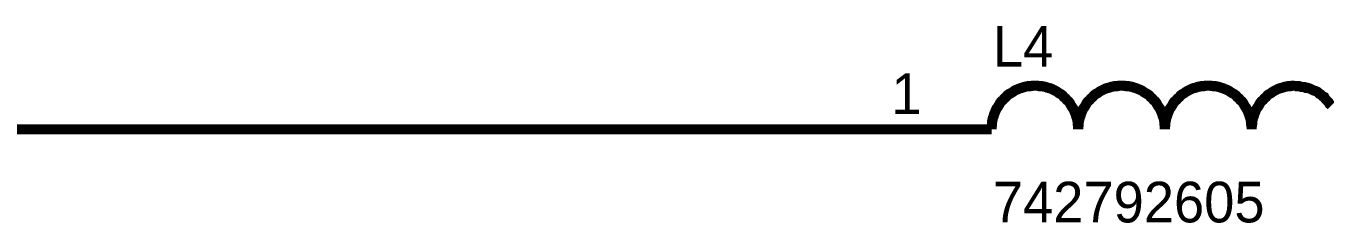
# Model space of a CAD drawing. Header units: inches. Extents: x 0 to 569, y 0 to 432.
# Drawn here: x 367.93 to 406.02, y 101.38 to 107.16 of the extents above; entities that cross this region are included whole.
import ezdxf

# ---------------------------------------------------------------- set-up
doc = ezdxf.new("R2010")
doc.units = ezdxf.units.IN
doc.layers.add('Sheet', color=255, linetype='Continuous')

msp = doc.modelspace()

# ---------------------------------------------------------------- linework, layer by layer
at = {"layer": 'Sheet'}
for points in [[(397.52, 105.408, 0.3, 0.3, 0), (397.458, 105.408, 0.3, 0.3, 0), (397.383, 105.395, 0.3, 0.3, 0), (397.321, 105.395, 0.3, 0.3, 0), (397.259, 105.383, 0.3, 0.3, 0), (397.197, 105.37, 0.3, 0.3, 0), (397.135, 105.346, 0.3, 0.3, 0), (397.086, 105.333, 0.3, 0.3, 0), (397.024, 105.308, 0.3, 0.3, 0), (396.962, 105.283, 0.3, 0.3, 0), (396.912, 105.259, 0.3, 0.3, 0), (396.863, 105.221, 0.3, 0.3, 0), (396.801, 105.184, 0.3, 0.3, 0), (396.751, 105.159, 0.3, 0.3, 0), (396.701, 105.122, 0.3, 0.3, 0), (396.664, 105.073, 0.3, 0.3, 0), (396.615, 105.035, 0.3, 0.3, 0), (396.577, 104.986, 0.3, 0.3, 0), (396.528, 104.949, 0.3, 0.3, 0), (396.491, 104.899, 0.3, 0.3, 0), (396.466, 104.849, 0.3, 0.3, 0), (396.429, 104.787, 0.3, 0.3, 0), (396.391, 104.738, 0.3, 0.3, 0), (396.367, 104.688, 0.3, 0.3, 0), (396.342, 104.626, 0.3, 0.3, 0), (396.317, 104.564, 0.3, 0.3, 0), (396.304, 104.515, 0.3, 0.3, 0), (396.28, 104.453, 0.3, 0.3, 0), (396.267, 104.391, 0.3, 0.3, 0), (396.255, 104.329, 0.3, 0.3, 0), (396.255, 104.267, 0.3, 0.3, 0), (396.242, 104.192, 0.3, 0.3, 0), (396.242, 104.13, 0.3, 0.3, 0)], [(398.785, 104.13, 0.3, 0.3, 0), (398.785, 104.192, 0.3, 0.3, 0), (398.773, 104.267, 0.3, 0.3, 0), (398.773, 104.329, 0.3, 0.3, 0), (398.76, 104.391, 0.3, 0.3, 0), (398.748, 104.453, 0.3, 0.3, 0), (398.723, 104.515, 0.3, 0.3, 0), (398.711, 104.564, 0.3, 0.3, 0), (398.686, 104.626, 0.3, 0.3, 0), (398.661, 104.688, 0.3, 0.3, 0), (398.636, 104.738, 0.3, 0.3, 0), (398.599, 104.787, 0.3, 0.3, 0), (398.562, 104.849, 0.3, 0.3, 0), (398.537, 104.899, 0.3, 0.3, 0), (398.5, 104.949, 0.3, 0.3, 0), (398.45, 104.986, 0.3, 0.3, 0), (398.413, 105.035, 0.3, 0.3, 0), (398.363, 105.073, 0.3, 0.3, 0), (398.326, 105.122, 0.3, 0.3, 0), (398.276, 105.159, 0.3, 0.3, 0), (398.227, 105.184, 0.3, 0.3, 0), (398.177, 105.221, 0.3, 0.3, 0), (398.115, 105.259, 0.3, 0.3, 0), (398.066, 105.283, 0.3, 0.3, 0), (398.016, 105.308, 0.3, 0.3, 0), (397.954, 105.333, 0.3, 0.3, 0), (397.892, 105.346, 0.3, 0.3, 0), (397.83, 105.37, 0.3, 0.3, 0), (397.768, 105.383, 0.3, 0.3, 0), (397.706, 105.395, 0.3, 0.3, 0), (397.644, 105.395, 0.3, 0.3, 0), (397.582, 105.408, 0.3, 0.3, 0), (397.52, 105.408, 0.3, 0.3, 0)], [(397.52, 105.408, 0.3, 0.3, 0), (397.52, 105.408, 0.3, 0.3, 0), (397.52, 105.408, 0.3, 0.3, 0), (397.52, 105.408, 0.3, 0.3, 0), (397.52, 105.408, 0.3, 0.3, 0), (397.52, 105.408, 0.3, 0.3, 0), (397.52, 105.408, 0.3, 0.3, 0), (397.52, 105.408, 0.3, 0.3, 0), (397.52, 105.408, 0.3, 0.3, 0), (397.52, 105.408, 0.3, 0.3, 0), (397.52, 105.408, 0.3, 0.3, 0), (397.52, 105.408, 0.3, 0.3, 0), (397.52, 105.408, 0.3, 0.3, 0), (397.52, 105.408, 0.3, 0.3, 0), (397.52, 105.408, 0.3, 0.3, 0), (397.52, 105.408, 0.3, 0.3, 0), (397.52, 105.408, 0.3, 0.3, 0), (397.52, 105.408, 0.3, 0.3, 0), (397.52, 105.408, 0.3, 0.3, 0), (397.52, 105.408, 0.3, 0.3, 0), (397.52, 105.408, 0.3, 0.3, 0), (397.52, 105.408, 0.3, 0.3, 0), (397.52, 105.408, 0.3, 0.3, 0), (397.52, 105.408, 0.3, 0.3, 0), (397.52, 105.408, 0.3, 0.3, 0), (397.52, 105.408, 0.3, 0.3, 0), (397.52, 105.408, 0.3, 0.3, 0), (397.52, 105.408, 0.3, 0.3, 0), (397.52, 105.408, 0.3, 0.3, 0), (397.52, 105.408, 0.3, 0.3, 0), (397.52, 105.408, 0.3, 0.3, 0), (397.52, 105.408, 0.3, 0.3, 0), (397.52, 105.408, 0.3, 0.3, 0)], [(400.05, 105.408, 0.3, 0.3, 0), (399.988, 105.408, 0.3, 0.3, 0), (399.926, 105.395, 0.3, 0.3, 0), (399.864, 105.395, 0.3, 0.3, 0), (399.802, 105.383, 0.3, 0.3, 0), (399.74, 105.37, 0.3, 0.3, 0), (399.678, 105.346, 0.3, 0.3, 0), (399.616, 105.333, 0.3, 0.3, 0), (399.554, 105.308, 0.3, 0.3, 0), (399.504, 105.283, 0.3, 0.3, 0), (399.455, 105.259, 0.3, 0.3, 0), (399.393, 105.221, 0.3, 0.3, 0), (399.343, 105.184, 0.3, 0.3, 0), (399.293, 105.159, 0.3, 0.3, 0), (399.244, 105.122, 0.3, 0.3, 0), (399.207, 105.073, 0.3, 0.3, 0), (399.157, 105.035, 0.3, 0.3, 0), (399.12, 104.986, 0.3, 0.3, 0), (399.07, 104.949, 0.3, 0.3, 0), (399.033, 104.899, 0.3, 0.3, 0), (399.008, 104.849, 0.3, 0.3, 0), (398.971, 104.787, 0.3, 0.3, 0), (398.934, 104.738, 0.3, 0.3, 0), (398.909, 104.688, 0.3, 0.3, 0), (398.884, 104.626, 0.3, 0.3, 0), (398.859, 104.564, 0.3, 0.3, 0), (398.847, 104.515, 0.3, 0.3, 0), (398.822, 104.453, 0.3, 0.3, 0), (398.81, 104.391, 0.3, 0.3, 0), (398.797, 104.329, 0.3, 0.3, 0), (398.797, 104.267, 0.3, 0.3, 0), (398.785, 104.192, 0.3, 0.3, 0), (398.785, 104.13, 0.3, 0.3, 0)], [(401.327, 104.13, 0.3, 0.3, 0), (401.327, 104.192, 0.3, 0.3, 0), (401.315, 104.267, 0.3, 0.3, 0), (401.315, 104.329, 0.3, 0.3, 0), (401.303, 104.391, 0.3, 0.3, 0), (401.29, 104.453, 0.3, 0.3, 0), (401.265, 104.515, 0.3, 0.3, 0), (401.253, 104.564, 0.3, 0.3, 0), (401.228, 104.626, 0.3, 0.3, 0), (401.203, 104.688, 0.3, 0.3, 0), (401.179, 104.738, 0.3, 0.3, 0), (401.141, 104.787, 0.3, 0.3, 0), (401.104, 104.849, 0.3, 0.3, 0), (401.079, 104.899, 0.3, 0.3, 0), (401.042, 104.949, 0.3, 0.3, 0), (400.993, 104.986, 0.3, 0.3, 0), (400.955, 105.035, 0.3, 0.3, 0), (400.906, 105.073, 0.3, 0.3, 0), (400.869, 105.122, 0.3, 0.3, 0), (400.819, 105.159, 0.3, 0.3, 0), (400.769, 105.184, 0.3, 0.3, 0), (400.707, 105.221, 0.3, 0.3, 0), (400.658, 105.259, 0.3, 0.3, 0), (400.608, 105.283, 0.3, 0.3, 0), (400.546, 105.308, 0.3, 0.3, 0), (400.484, 105.333, 0.3, 0.3, 0), (400.434, 105.346, 0.3, 0.3, 0), (400.372, 105.37, 0.3, 0.3, 0), (400.31, 105.383, 0.3, 0.3, 0), (400.248, 105.395, 0.3, 0.3, 0), (400.186, 105.395, 0.3, 0.3, 0), (400.112, 105.408, 0.3, 0.3, 0), (400.05, 105.408, 0.3, 0.3, 0)], [(400.05, 105.408, 0.3, 0.3, 0), (400.05, 105.408, 0.3, 0.3, 0), (400.05, 105.408, 0.3, 0.3, 0), (400.05, 105.408, 0.3, 0.3, 0), (400.05, 105.408, 0.3, 0.3, 0), (400.05, 105.408, 0.3, 0.3, 0), (400.05, 105.408, 0.3, 0.3, 0), (400.05, 105.408, 0.3, 0.3, 0), (400.05, 105.408, 0.3, 0.3, 0), (400.05, 105.408, 0.3, 0.3, 0), (400.05, 105.408, 0.3, 0.3, 0), (400.05, 105.408, 0.3, 0.3, 0), (400.05, 105.408, 0.3, 0.3, 0), (400.05, 105.408, 0.3, 0.3, 0), (400.05, 105.408, 0.3, 0.3, 0), (400.05, 105.408, 0.3, 0.3, 0), (400.05, 105.408, 0.3, 0.3, 0), (400.05, 105.408, 0.3, 0.3, 0), (400.05, 105.408, 0.3, 0.3, 0), (400.05, 105.408, 0.3, 0.3, 0), (400.05, 105.408, 0.3, 0.3, 0), (400.05, 105.408, 0.3, 0.3, 0), (400.05, 105.408, 0.3, 0.3, 0), (400.05, 105.408, 0.3, 0.3, 0), (400.05, 105.408, 0.3, 0.3, 0), (400.05, 105.408, 0.3, 0.3, 0), (400.05, 105.408, 0.3, 0.3, 0), (400.05, 105.408, 0.3, 0.3, 0), (400.05, 105.408, 0.3, 0.3, 0), (400.05, 105.408, 0.3, 0.3, 0), (400.05, 105.408, 0.3, 0.3, 0), (400.05, 105.408, 0.3, 0.3, 0), (400.05, 105.408, 0.3, 0.3, 0)], [(402.592, 105.408, 0.3, 0.3, 0), (402.53, 105.408, 0.3, 0.3, 0), (402.468, 105.395, 0.3, 0.3, 0), (402.406, 105.395, 0.3, 0.3, 0), (402.344, 105.383, 0.3, 0.3, 0), (402.282, 105.37, 0.3, 0.3, 0), (402.22, 105.346, 0.3, 0.3, 0), (402.158, 105.333, 0.3, 0.3, 0), (402.096, 105.308, 0.3, 0.3, 0), (402.047, 105.283, 0.3, 0.3, 0), (401.997, 105.259, 0.3, 0.3, 0), (401.935, 105.221, 0.3, 0.3, 0), (401.886, 105.184, 0.3, 0.3, 0), (401.836, 105.159, 0.3, 0.3, 0), (401.786, 105.122, 0.3, 0.3, 0), (401.749, 105.073, 0.3, 0.3, 0), (401.7, 105.035, 0.3, 0.3, 0), (401.662, 104.986, 0.3, 0.3, 0), (401.613, 104.949, 0.3, 0.3, 0), (401.575, 104.899, 0.3, 0.3, 0), (401.551, 104.849, 0.3, 0.3, 0), (401.513, 104.787, 0.3, 0.3, 0), (401.476, 104.738, 0.3, 0.3, 0), (401.451, 104.688, 0.3, 0.3, 0), (401.427, 104.626, 0.3, 0.3, 0), (401.402, 104.564, 0.3, 0.3, 0), (401.389, 104.515, 0.3, 0.3, 0), (401.365, 104.453, 0.3, 0.3, 0), (401.352, 104.391, 0.3, 0.3, 0), (401.34, 104.329, 0.3, 0.3, 0), (401.34, 104.267, 0.3, 0.3, 0), (401.327, 104.192, 0.3, 0.3, 0), (401.327, 104.13, 0.3, 0.3, 0)], [(403.87, 104.13, 0.3, 0.3, 0), (403.87, 104.192, 0.3, 0.3, 0), (403.858, 104.267, 0.3, 0.3, 0), (403.858, 104.329, 0.3, 0.3, 0), (403.845, 104.391, 0.3, 0.3, 0), (403.833, 104.453, 0.3, 0.3, 0), (403.808, 104.515, 0.3, 0.3, 0), (403.796, 104.564, 0.3, 0.3, 0), (403.771, 104.626, 0.3, 0.3, 0), (403.746, 104.688, 0.3, 0.3, 0), (403.721, 104.738, 0.3, 0.3, 0), (403.684, 104.787, 0.3, 0.3, 0), (403.647, 104.849, 0.3, 0.3, 0), (403.622, 104.899, 0.3, 0.3, 0), (403.585, 104.949, 0.3, 0.3, 0), (403.535, 104.986, 0.3, 0.3, 0), (403.498, 105.035, 0.3, 0.3, 0), (403.448, 105.073, 0.3, 0.3, 0), (403.411, 105.122, 0.3, 0.3, 0), (403.361, 105.159, 0.3, 0.3, 0), (403.312, 105.184, 0.3, 0.3, 0), (403.25, 105.221, 0.3, 0.3, 0), (403.2, 105.259, 0.3, 0.3, 0), (403.151, 105.283, 0.3, 0.3, 0), (403.089, 105.308, 0.3, 0.3, 0), (403.027, 105.333, 0.3, 0.3, 0), (402.977, 105.346, 0.3, 0.3, 0), (402.915, 105.37, 0.3, 0.3, 0), (402.853, 105.383, 0.3, 0.3, 0), (402.791, 105.395, 0.3, 0.3, 0), (402.729, 105.395, 0.3, 0.3, 0), (402.654, 105.408, 0.3, 0.3, 0), (402.592, 105.408, 0.3, 0.3, 0)], [(402.592, 105.408, 0.3, 0.3, 0), (402.592, 105.408, 0.3, 0.3, 0), (402.592, 105.408, 0.3, 0.3, 0), (402.592, 105.408, 0.3, 0.3, 0), (402.592, 105.408, 0.3, 0.3, 0), (402.592, 105.408, 0.3, 0.3, 0), (402.592, 105.408, 0.3, 0.3, 0), (402.592, 105.408, 0.3, 0.3, 0), (402.592, 105.408, 0.3, 0.3, 0), (402.592, 105.408, 0.3, 0.3, 0), (402.592, 105.408, 0.3, 0.3, 0), (402.592, 105.408, 0.3, 0.3, 0), (402.592, 105.408, 0.3, 0.3, 0), (402.592, 105.408, 0.3, 0.3, 0), (402.592, 105.408, 0.3, 0.3, 0), (402.592, 105.408, 0.3, 0.3, 0), (402.592, 105.408, 0.3, 0.3, 0), (402.592, 105.408, 0.3, 0.3, 0), (402.592, 105.408, 0.3, 0.3, 0), (402.592, 105.408, 0.3, 0.3, 0), (402.592, 105.408, 0.3, 0.3, 0), (402.592, 105.408, 0.3, 0.3, 0), (402.592, 105.408, 0.3, 0.3, 0), (402.592, 105.408, 0.3, 0.3, 0), (402.592, 105.408, 0.3, 0.3, 0), (402.592, 105.408, 0.3, 0.3, 0), (402.592, 105.408, 0.3, 0.3, 0), (402.592, 105.408, 0.3, 0.3, 0), (402.592, 105.408, 0.3, 0.3, 0), (402.592, 105.408, 0.3, 0.3, 0), (402.592, 105.408, 0.3, 0.3, 0), (402.592, 105.408, 0.3, 0.3, 0), (402.592, 105.408, 0.3, 0.3, 0)], [(405.135, 105.408, 0.3, 0.3, 0), (405.073, 105.408, 0.3, 0.3, 0), (405.011, 105.395, 0.3, 0.3, 0), (404.949, 105.395, 0.3, 0.3, 0), (404.887, 105.383, 0.3, 0.3, 0), (404.825, 105.37, 0.3, 0.3, 0), (404.763, 105.346, 0.3, 0.3, 0), (404.701, 105.333, 0.3, 0.3, 0), (404.639, 105.308, 0.3, 0.3, 0), (404.589, 105.283, 0.3, 0.3, 0), (404.54, 105.259, 0.3, 0.3, 0), (404.478, 105.221, 0.3, 0.3, 0), (404.428, 105.184, 0.3, 0.3, 0), (404.378, 105.159, 0.3, 0.3, 0), (404.329, 105.122, 0.3, 0.3, 0), (404.292, 105.073, 0.3, 0.3, 0), (404.242, 105.035, 0.3, 0.3, 0), (404.205, 104.986, 0.3, 0.3, 0), (404.155, 104.949, 0.3, 0.3, 0), (404.118, 104.899, 0.3, 0.3, 0), (404.093, 104.849, 0.3, 0.3, 0), (404.056, 104.787, 0.3, 0.3, 0), (404.019, 104.738, 0.3, 0.3, 0), (403.994, 104.688, 0.3, 0.3, 0), (403.969, 104.626, 0.3, 0.3, 0), (403.944, 104.564, 0.3, 0.3, 0), (403.932, 104.515, 0.3, 0.3, 0), (403.907, 104.453, 0.3, 0.3, 0), (403.895, 104.391, 0.3, 0.3, 0), (403.882, 104.329, 0.3, 0.3, 0), (403.882, 104.267, 0.3, 0.3, 0), (403.87, 104.192, 0.3, 0.3, 0), (403.87, 104.13, 0.3, 0.3, 0)], [(406.202, 104.825, 0.3, 0.3, 0), (406.152, 104.874, 0.3, 0.3, 0), (406.127, 104.924, 0.3, 0.3, 0), (406.078, 104.973, 0.3, 0.3, 0), (406.028, 105.023, 0.3, 0.3, 0), (406.003, 105.073, 0.3, 0.3, 0), (405.954, 105.097, 0.3, 0.3, 0), (405.904, 105.147, 0.3, 0.3, 0), (405.854, 105.172, 0.3, 0.3, 0), (405.805, 105.221, 0.3, 0.3, 0), (405.755, 105.246, 0.3, 0.3, 0), (405.681, 105.271, 0.3, 0.3, 0), (405.631, 105.296, 0.3, 0.3, 0), (405.581, 105.321, 0.3, 0.3, 0), (405.507, 105.346, 0.3, 0.3, 0), (405.457, 105.346, 0.3, 0.3, 0), (405.408, 105.37, 0.3, 0.3, 0), (405.333, 105.37, 0.3, 0.3, 0), (405.259, 105.395, 0.3, 0.3, 0), (405.209, 105.395, 0.3, 0.3, 0), (405.135, 105.395, 0.3, 0.3, 0)], [(405.135, 105.395, 0.3, 0.3, 0), (405.135, 105.395, 0.3, 0.3, 0), (405.135, 105.395, 0.3, 0.3, 0), (405.135, 105.395, 0.3, 0.3, 0), (405.135, 105.395, 0.3, 0.3, 0), (405.135, 105.395, 0.3, 0.3, 0), (405.135, 105.395, 0.3, 0.3, 0), (405.135, 105.395, 0.3, 0.3, 0), (405.135, 105.395, 0.3, 0.3, 0), (405.135, 105.395, 0.3, 0.3, 0), (405.135, 105.395, 0.3, 0.3, 0), (405.135, 105.395, 0.3, 0.3, 0), (405.135, 105.395, 0.3, 0.3, 0), (405.135, 105.395, 0.3, 0.3, 0), (405.135, 105.395, 0.3, 0.3, 0), (405.135, 105.395, 0.3, 0.3, 0), (405.135, 105.395, 0.3, 0.3, 0), (405.135, 105.395, 0.3, 0.3, 0), (405.135, 105.395, 0.3, 0.3, 0), (405.135, 105.395, 0.3, 0.3, 0), (405.135, 105.395, 0.3, 0.3, 0), (405.135, 105.395, 0.3, 0.3, 0), (405.135, 105.395, 0.3, 0.3, 0), (405.135, 105.395, 0.3, 0.3, 0), (405.135, 105.395, 0.3, 0.3, 0), (405.135, 105.395, 0.3, 0.3, 0), (405.135, 105.395, 0.3, 0.3, 0), (405.135, 105.395, 0.3, 0.3, 0), (405.135, 105.395, 0.3, 0.3, 0), (405.135, 105.395, 0.3, 0.3, 0), (405.135, 105.395, 0.3, 0.3, 0), (405.135, 105.395, 0.3, 0.3, 0), (405.135, 105.395, 0.3, 0.3, 0)], [(350.527, 104.13, 0.3, 0.3, 0), (393.7, 104.13, 0.3, 0.3, 0)], [(396.242, 104.13, 0.3, 0.3, 0), (393.7, 104.13, 0.3, 0.3, 0)]]:
    msp.add_lwpolyline(points, format="xyseb", dxfattribs=at)

# ---------------------------------------------------------------- texts
for s, height, p in [('L4', 1.1906, (396.28, 105.966)), ('1', 1.191, (393.303, 104.577)), ('742792605', 1.1906, (396.28, 101.402))]:
    msp.add_text(s, height=height, dxfattribs=at).set_placement(p)

doc.saveas('drawing.dxf')
